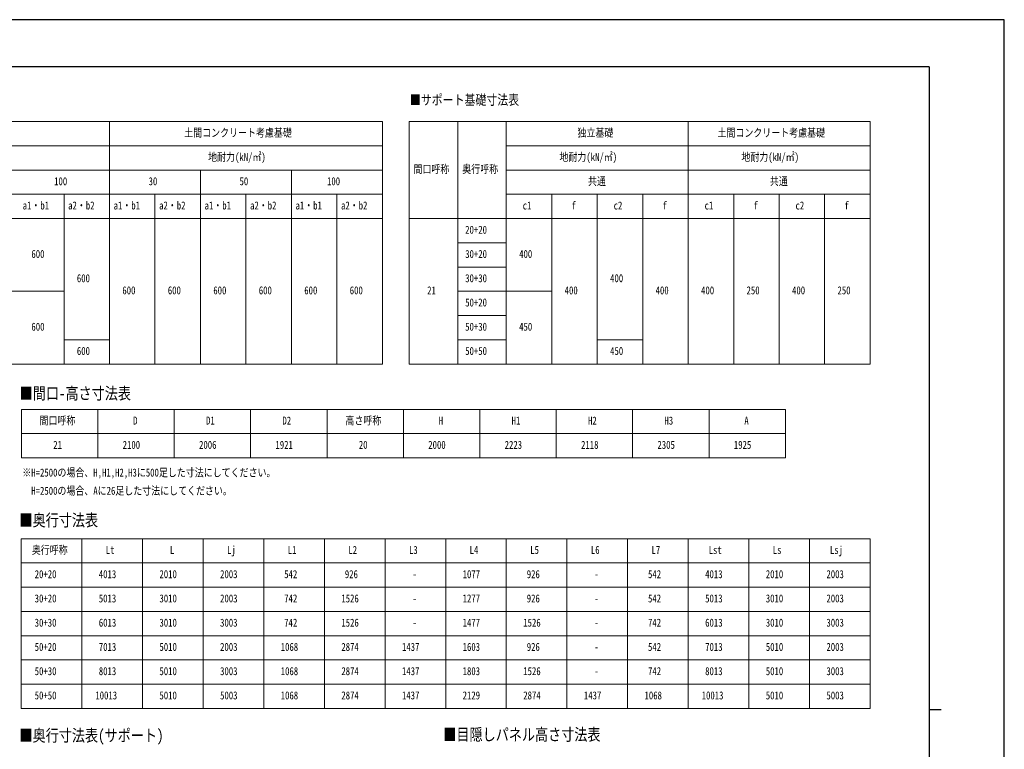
# Model space of a CAD drawing. Units: millimetres, scale not verified. Extents: x -16820 to 16820, y -11880 to 11880.
# Drawn here: x 582 to 16820, y -158 to 11880 of the extents above; entities that cross this region are included whole.
import ezdxf
from ezdxf.enums import TextEntityAlignment as Align

# ---------------------------------------------------------------- set-up
doc = ezdxf.new("R2010")
doc.units = ezdxf.units.MM
doc.header["$LTSCALE"] = 60
doc.layers.add('0-1_TABLE1', color=7, linetype='Continuous', lineweight=18)
doc.layers.add('0-2_USER1', color=3, linetype='Continuous')
doc.layers.add('0-7_YKK_ZWAK', color=7, linetype='Continuous')
doc.styles.add('ＭＳ ゴシック', font='')
doc.styles.get('ＭＳ ゴシック').set_extended_font_data('MS Gothic')

msp = doc.modelspace()

# ---------------------------------------------------------------- linework, layer by layer
at = {"layer": '0-1_TABLE1'}
for p, q in [((-4037.01, 10198.8), (6562.99, 10198.8)), ((2062.99, 10198.8), (2062.99, 6198.8)), ((7007.27, 10198.8), (14607.27, 10198.8)), ((7007.27, 10198.8), (7007.27, 6198.8)), ((7807.27, 10198.8), (7807.27, 6198.8)), ((8607.27, 10198.8), (8607.27, 6198.8)), ((11607.27, 10198.8), (11607.27, 6198.8)), ((-2437.01, 9798.8), (6562.99, 9798.8)), ((8607.27, 9798.8), (14607.27, 9798.8)), ((-2437.01, 9398.8), (6562.99, 9398.8)), ((3562.99, 9398.8), (3562.99, 6198.8)), ((5062.99, 9398.8), (5062.99, 6198.8)), ((8607.27, 9398.8), (14607.27, 9398.8)), ((-2437.01, 8998.8), (6562.99, 8998.8)), ((2812.99, 8998.8), (2812.99, 6198.8)), ((4312.99, 8998.8), (4312.99, 6198.8)), ((5812.99, 8998.8), (5812.99, 6198.8)), ((8607.27, 8998.8), (14607.27, 8998.8)), ((9357.27, 8998.8), (9357.27, 6198.8)), ((10107.27, 8998.8), (10107.27, 6198.8)), ((10857.27, 8998.8), (10857.27, 6198.8)), ((12357.27, 8998.8), (12357.27, 6198.8)), ((13107.27, 8998.8), (13107.27, 6198.8)), ((13857.27, 8998.8), (13857.27, 6198.8)), ((-4037.01, 8598.8), (6562.99, 8598.8)), ((7007.27, 8598.8), (14607.27, 8598.8)), ((7807.27, 8198.8), (8607.27, 8198.8)), ((7807.27, 7798.8), (8607.27, 7798.8)), ((-3237.01, 7398.8), (1312.99, 7398.8)), ((7807.27, 7398.8), (9357.27, 7398.8)), ((7807.27, 6998.8), (8607.27, 6998.8)), ((1312.99, 6598.8), (2062.99, 6598.8)), ((7807.27, 6598.8), (8607.27, 6598.8)), ((10107.27, 6598.8), (10857.27, 6598.8)), ((610.42, 5449.75), (13210.42, 5449.75)), ((610.42, 5449.75), (610.42, 4649.75)), ((1870.42, 5449.75), (1870.42, 4649.75)), ((3130.42, 5449.75), (3130.42, 4649.75)), ((4390.42, 5449.75), (4390.42, 4649.75)), ((5650.42, 5449.75), (5650.42, 4649.75)), ((6910.42, 5449.75), (6910.42, 4649.75)), ((8170.42, 5449.75), (8170.42, 4649.75)), ((9430.42, 5449.75), (9430.42, 4649.75)), ((10690.42, 5449.75), (10690.42, 4649.75)), ((11950.42, 5449.75), (11950.42, 4649.75)), ((13210.42, 5449.75), (13210.42, 4649.75)), ((610.42, 5049.75), (13210.42, 5049.75)), ((610.42, 4649.75), (13210.42, 4649.75)), ((607.27, 3315.85), (14607.27, 3315.85)), ((607.27, 3315.85), (607.27, 515.85)), ((1607.27, 3315.85), (1607.27, 515.85)), ((2607.27, 3315.85), (2607.27, 515.85)), ((3607.27, 3315.85), (3607.27, 515.85)), ((4607.27, 3315.85), (4607.27, 515.85)), ((5607.27, 3315.85), (5607.27, 515.85)), ((6607.27, 3315.85), (6607.27, 515.85)), ((7607.27, 3315.85), (7607.27, 515.85)), ((8607.27, 3315.85), (8607.27, 515.85)), ((9607.27, 3315.85), (9607.27, 515.85)), ((10607.27, 3315.85), (10607.27, 515.85)), ((11607.27, 3315.85), (11607.27, 515.85)), ((12607.27, 3315.85), (12607.27, 515.85)), ((13607.27, 3315.85), (13607.27, 515.85)), ((14607.27, 3315.85), (14607.27, 515.85)), ((607.27, 2915.85), (14607.27, 2915.85)), ((607.27, 2515.85), (14607.27, 2515.85)), ((607.27, 2115.85), (14607.27, 2115.85)), ((607.27, 1715.85), (14607.27, 1715.85)), ((607.27, 1315.85), (14607.27, 1315.85)), ((607.27, 915.85), (14607.27, 915.85)), ((607.27, 515.85), (14607.27, 515.85))]:
    msp.add_line(p, q, dxfattribs=at)
for points in [[(6562.99, 10198.8), (6562.99, 9398.8), (6562.99, 6198.8)], [(14607.27, 10198.8), (14607.27, 9398.8), (14607.27, 6198.8)], [(1312.99, 8998.8), (1312.99, 6598.8), (1312.99, 6198.8)], [(-4037.01, 6198.8), (2062.99, 6198.8), (6562.99, 6198.8)], [(7007.27, 6198.8), (12357.27, 6198.8), (13107.27, 6198.8), (13857.27, 6198.8), (14607.27, 6198.8)]]:
    msp.add_lwpolyline(points, dxfattribs=at)
at = {"layer": '0-7_YKK_ZWAK'}
for p, q in [((15580.08, 11100), (-15619.92, 11100)), ((15580.08, 11100), (15580.08, -10100)), ((15580.08, 500), (15780.08, 500))]:
    msp.add_line(p, q, dxfattribs=at)
msp.add_lwpolyline([(-16820, -11880), (16820, -11880), (16820, 11880), (-16820, 11880)], close=True, dxfattribs=at)

# ---------------------------------------------------------------- texts
at = {"layer": '0-1_TABLE1', "style": 'ＭＳ ゴシック', "width": 0.8}
for s, p in [('土間コンクリート考慮基礎', (3295.39, 9908.8)), ('独立基礎', (9780.87, 9908.8)), ('土間コンクリート考慮基礎', (12089.67, 9908.8)), ('地耐力(kN/㎡)', (3688.99, 9508.8)), ('地耐力(kN/㎡)', (9483.27, 9508.8)), ('地耐力(kN/㎡)', (12483.27, 9508.8)), ('間口呼称', (7076.07, 9308.8)), ('奥行呼称', (7880.87, 9308.8)), ('100', (1149.79, 9108.8)), ('30', (2707.39, 9108.8)), ('50', (4207.39, 9108.8)), ('100', (5649.79, 9108.8)), ('共通', (9953.67, 9108.8)), ('共通', (12953.67, 9108.8)), ('a1・b1', (630.79, 8708.8)), ('a2・b2', (1380.79, 8708.8)), ('a1・b1', (2130.79, 8708.8)), ('a2・b2', (2880.79, 8708.8)), ('a1・b1', (3630.79, 8708.8)), ('a2・b2', (4380.79, 8708.8)), ('a1・b1', (5130.79, 8708.8)), ('a2・b2', (5880.79, 8708.8)), ('c1', (8876.67, 8708.8)), ('f', (9684.27, 8708.8)), ('c2', (10376.67, 8708.8)), ('f', (11184.27, 8708.8)), ('c1', (11876.67, 8708.8)), ('f', (12684.27, 8708.8)), ('c2', (13376.67, 8708.8)), ('f', (14184.27, 8708.8)), ('20+20', (7928.87, 8308.8)), ('600', (774.79, 7908.8)), ('30+20', (7928.87, 7908.8)), ('400', (8819.07, 7908.8)), ('600', (1524.79, 7508.8)), ('30+30', (7928.87, 7508.8)), ('400', (10319.07, 7508.8)), ('600', (2274.79, 7308.8)), ('600', (3024.79, 7308.8)), ('600', (3774.79, 7308.8)), ('600', (4524.79, 7308.8)), ('600', (5274.79, 7308.8)), ('600', (6024.79, 7308.8)), ('21', (7301.67, 7308.8)), ('400', (9569.07, 7308.8)), ('400', (11069.07, 7308.8)), ('400', (11819.07, 7308.8)), ('250', (12569.07, 7308.8)), ('400', (13319.07, 7308.8)), ('250', (14069.07, 7308.8)), ('50+20', (7928.87, 7108.8)), ('600', (774.79, 6708.8)), ('50+30', (7928.87, 6708.8)), ('450', (8819.07, 6708.8)), ('600', (1524.79, 6308.8)), ('50+50', (7928.87, 6308.8)), ('450', (10319.07, 6308.8)), ('間口呼称', (909.22, 5159.75)), ('D', (2452.42, 5159.75)), ('D1', (3654.82, 5159.75)), ('D2', (4914.82, 5159.75)), ('高さ呼称', (5954.02, 5159.75)), ('H', (7492.42, 5159.75)), ('H1', (8694.82, 5159.75)), ('H2', (9954.82, 5159.75)), ('H3', (11214.82, 5159.75)), ('A', (12532.42, 5159.75)), ('21', (1134.82, 4759.75)), ('2100', (2279.62, 4759.75)), ('2006', (3539.62, 4759.75)), ('1921', (4799.62, 4759.75)), ('20', (6174.82, 4759.75)), ('2000', (7319.62, 4759.75)), ('2223', (8579.62, 4759.75)), ('2118', (9839.62, 4759.75)), ('2305', (11099.62, 4759.75)), ('1925', (12359.62, 4759.75)), ('奥行呼称', (780.87, 3025.85)), ('Lt', (2001.67, 3025.85)), ('L', (3059.27, 3025.85)), ('Lj', (4001.67, 3025.85)), ('L1', (5001.67, 3025.85)), ('L2', (6001.67, 3025.85)), ('L3', (7001.67, 3025.85)), ('L4', (8001.67, 3025.85)), ('L5', (9001.67, 3025.85)), ('L6', (10001.67, 3025.85)), ('L7', (11001.67, 3025.85)), ('Lst', (11944.07, 3025.85)), ('Ls', (13001.67, 3025.85)), ('Lsj', (13944.07, 3025.85)), ('20+20', (828.87, 2625.85)), ('4013', (1886.47, 2625.85)), ('2010', (2886.47, 2625.85)), ('2003', (3886.47, 2625.85)), ('542', (4944.07, 2625.85)), ('926', (5944.07, 2625.85)), ('1077', (7886.47, 2625.85)), ('926', (8944.07, 2625.85)), ('542', (10944.07, 2625.85)), ('4013', (11886.47, 2625.85)), ('2010', (12886.47, 2625.85)), ('2003', (13886.47, 2625.85)), ('-', (7059.27, 2625.85)), ('-', (10059.27, 2625.85)), ('30+20', (828.87, 2225.85)), ('5013', (1886.47, 2225.85)), ('3010', (2886.47, 2225.85)), ('2003', (3886.47, 2225.85)), ('742', (4944.07, 2225.85)), ('1526', (5886.47, 2225.85)), ('-', (7059.27, 2225.85)), ('1277', (7886.47, 2225.85)), ('926', (8944.07, 2225.85)), ('-', (10059.27, 2225.85)), ('542', (10944.07, 2225.85)), ('5013', (11886.47, 2225.85)), ('3010', (12886.47, 2225.85)), ('2003', (13886.47, 2225.85)), ('30+30', (828.87, 1825.85)), ('6013', (1886.47, 1825.85)), ('3010', (2886.47, 1825.85)), ('3003', (3886.47, 1825.85)), ('742', (4944.07, 1825.85)), ('1526', (5886.47, 1825.85)), ('1477', (7886.47, 1825.85)), ('1526', (8886.47, 1825.85)), ('742', (10944.07, 1825.85)), ('6013', (11886.47, 1825.85)), ('3010', (12886.47, 1825.85)), ('3003', (13886.47, 1825.85)), ('-', (7059.27, 1825.85)), ('-', (10059.27, 1825.85)), ('50+20', (828.87, 1425.85)), ('7013', (1886.47, 1425.85)), ('5010', (2886.47, 1425.85)), ('2003', (3886.47, 1425.85)), ('1068', (4886.47, 1425.85)), ('2874', (5886.47, 1425.85)), ('1437', (6886.47, 1425.85)), ('1603', (7886.47, 1425.85)), ('926', (8944.07, 1425.85)), ('-', (10059.27, 1425.85)), ('542', (10944.07, 1425.85)), ('7013', (11886.47, 1425.85)), ('5010', (12886.47, 1425.85)), ('2003', (13886.47, 1425.85)), ('50+30', (828.87, 1025.85)), ('8013', (1886.47, 1025.85)), ('5010', (2886.47, 1025.85)), ('3003', (3886.47, 1025.85)), ('1068', (4886.47, 1025.85)), ('2874', (5886.47, 1025.85)), ('1437', (6886.47, 1025.85)), ('1803', (7886.47, 1025.85)), ('1526', (8886.47, 1025.85)), ('742', (10944.07, 1025.85)), ('8013', (11886.47, 1025.85)), ('5010', (12886.47, 1025.85)), ('3003', (13886.47, 1025.85)), ('-', (10059.27, 1025.85)), ('50+50', (828.87, 625.85)), ('10013', (1828.87, 625.85)), ('5010', (2886.47, 625.85)), ('5003', (3886.47, 625.85)), ('1068', (4886.47, 625.85)), ('2874', (5886.47, 625.85)), ('1437', (6886.47, 625.85)), ('2129', (7886.47, 625.85)), ('2874', (8886.47, 625.85)), ('1437', (9886.47, 625.85)), ('1068', (10886.47, 625.85)), ('10013', (11828.87, 625.85)), ('5010', (12886.47, 625.85)), ('5003', (13886.47, 625.85))]:
    msp.add_text(s, height=132, dxfattribs=at).set_placement(p, align=Align.BOTTOM_LEFT)
at = {"layer": '0-2_USER1', "style": 'ＭＳ ゴシック', "width": 0.8}
for s, height, p in [('■サポート基礎寸法表', 165, (7017.35, 10425.86)), ('■間口-高さ寸法表', 197.9, (581.62, 5556.75)), ('※H=2500の場合、H,H1,H2,H3に500足した寸法にしてください。', 132, (625.3, 4302.25)), ('\u3000H=2500の場合、Aに26足した寸法にしてください。', 132, (625.3, 4002.25)), ('■奥行寸法表', 197.9, (578.47, 3463.39)), ('■奥行寸法表(サポート)', 197.9, (578.47, -87.86)), ('■目隠しパネル高さ寸法表', 197.9, (7568.55, -72.9))]:
    msp.add_text(s, height=height, dxfattribs=at).set_placement(p, align=Align.BOTTOM_LEFT)

doc.saveas('drawing.dxf')
